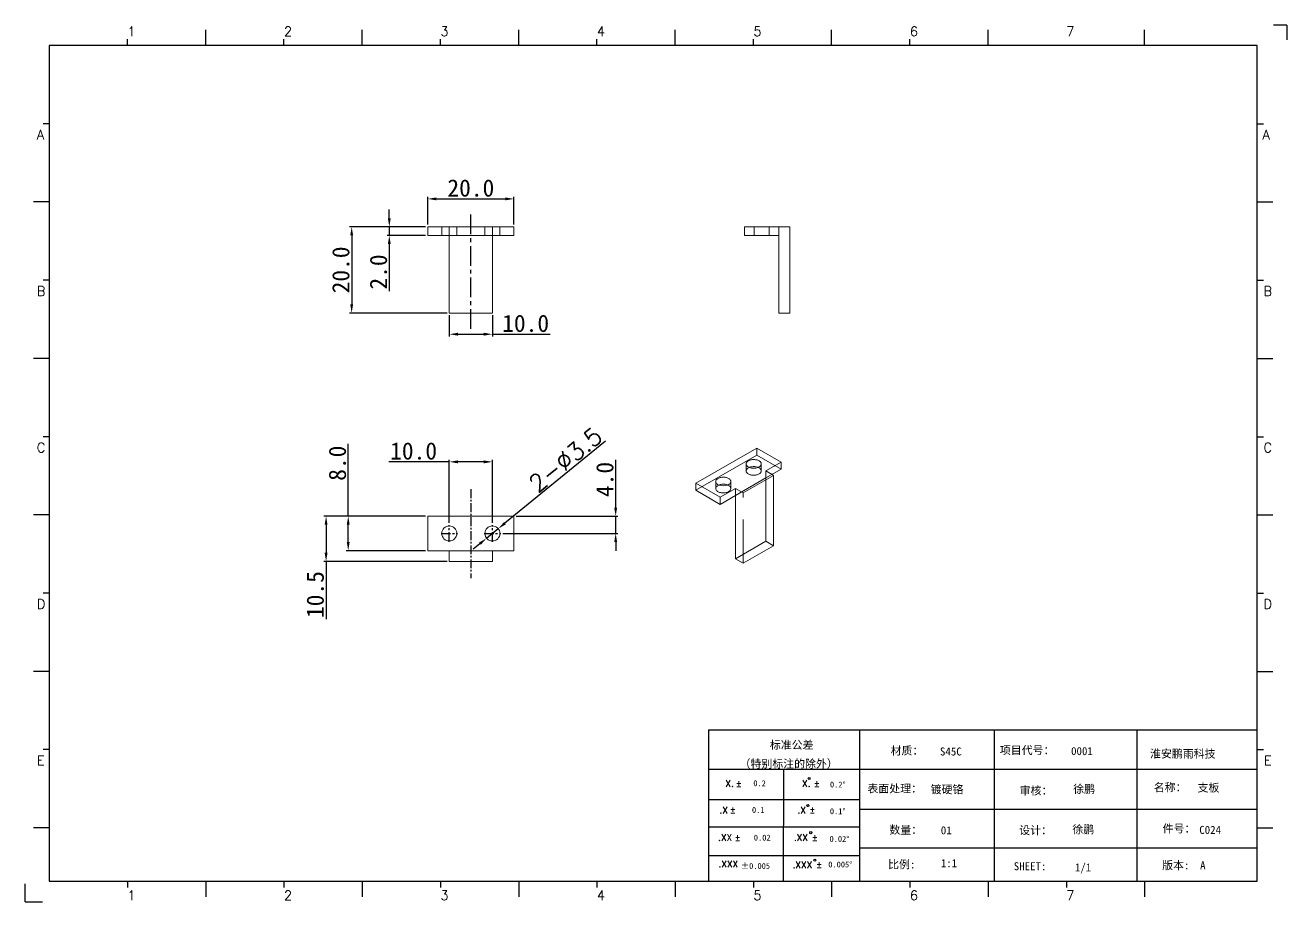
# Model space of a CAD drawing. Extents: x 83 to 30050, y -7164 to 695.
# Drawn here: x 15340 to 15632.7, y -1682.8 to -1479.4 of the extents above; entities that cross this region are included whole.
import ezdxf
from ezdxf.enums import TextEntityAlignment as Align

# ---------------------------------------------------------------- set-up
doc = ezdxf.new("R2010")
doc.units = 0
doc.header["$LTSCALE"] = 8
doc.header["$MEASUREMENT"] = 0
doc.header["$PDSIZE"] = 5
doc.linetypes.add('CENTER', pattern=[2, 1.25, -0.25, 0.25, -0.25])
doc.linetypes.add('HIDDEN', pattern=[1.905, 1.27, -0.635])
doc.layers.get('0').update_dxf_attribs({"linetype": 'CONTINUOUS'})
doc.layers.get('Defpoints').update_dxf_attribs({"linetype": 'CONTINUOUS'})
doc.layers.add('41', color=3, linetype='CONTINUOUS')
doc.layers.add('dim', color=82, linetype='CONTINUOUS', lineweight=9)
doc.styles.add('SIMPLEX', font='SIMPLEX')
doc.styles.get("Standard").update_dxf_attribs({"font": '', "height": 4})
doc.styles.get('Standard').set_extended_font_data('SimSun')
doc.dimstyles.new('ISO-25', dxfattribs={"dimtxt": 6, "dimasz": 2.5, "dimexe": 1.25, "dimexo": 0.625, "dimtad": 1, "dimdec": 1, "dimzin": 1, "dimdsep": 46, "dimtxsty": 'Standard', "dimcen": 2.5, "dimadec": 0, "dimazin": 0, "dimtm": 1e-09, "dimtfac": 1, "dimtdec": 1, "dimtmove": 0, "dimatfit": 3, "dimfxl": 1, "dimtolj": 1, "dimtzin": 0, "dimarcsym": 0})

# ---------------------------------------------------------------- blocks, each defined once
blk = doc.blocks.new('A$C0BB32EA6')
at = {"layer": '41'}
for p, q in [((90.21, 427.84), (90.21, 435.66)), ((168.4, 427.84), (168.4, 435.66)), ((168.4, 427.84), (168.4, 435.66)), ((168.4, 427.84), (168.4, 435.66)), ((246.58, 427.84), (246.58, 435.66)), ((246.58, 427.84), (246.58, 435.66)), ((324.77, 427.84), (324.77, 435.66)), ((402.96, 427.84), (402.96, 435.66)), ((481.15, 427.84), (481.15, 435.66)), ((559.34, 427.84), (559.34, 435.66)), ((51.11, 427.84), (51.11, 430.97)), ((129.3, 427.84), (129.3, 430.97)), ((129.3, 427.84), (129.3, 430.97)), ((129.3, 427.84), (129.3, 430.97)), ((207.49, 427.84), (207.49, 430.97)), ((207.49, 427.84), (207.49, 430.97)), ((285.68, 427.84), (285.68, 430.97)), ((363.87, 427.84), (363.87, 430.97)), ((442.06, 427.84), (442.06, 430.97)), ((615.63, 427.84), (12.02, 427.84)), ((12.02, 427.84), (12.02, 10.32)), ((615.63, 10.32), (615.63, 427.84)), ((12.02, 388.75), (8.89, 388.75)), ((615.63, 388.75), (618.76, 388.75)), ((12.02, 349.66), (4.2, 349.66)), ((615.63, 349.66), (623.45, 349.66)), ((12.02, 310.56), (8.89, 310.56)), ((615.63, 310.56), (618.76, 310.56)), ((12.02, 271.47), (4.2, 271.47)), ((615.63, 271.47), (623.45, 271.47)), ((12.02, 232.37), (8.89, 232.37)), ((615.63, 232.37), (618.76, 232.37)), ((12.02, 193.28), (4.2, 193.28)), ((615.63, 193.28), (623.45, 193.28)), ((12.02, 154.18), (8.89, 154.18)), ((615.63, 154.18), (618.76, 154.18)), ((12.02, 115.09), (4.2, 115.09)), ((615.63, 115.09), (623.45, 115.09)), ((341.34, 85.85), (615.63, 85.85)), ((341.34, 85.85), (341.34, 10.32)), ((416.87, 85.85), (416.87, 10.32)), ((484.16, 85.85), (484.16, 10.32)), ((555.4, 85.7), (555.4, 10.17)), ((12.02, 76), (8.89, 76)), ((615.63, 76), (618.76, 76)), ((615.63, 66.14), (341.34, 66.14)), ((378.86, 10.02), (379.1, 65.84)), ((341.34, 51.12), (416.87, 51.12)), ((615.63, 46.17), (416.87, 46.17)), ((12.02, 36.9), (4.2, 36.9)), ((341.34, 37.5), (401.12, 37.5)), ((341.34, 37.5), (416.87, 37.5)), ((615.63, 36.9), (623.45, 36.9)), ((615.63, 26.74), (416.87, 26.74)), ((341.34, 23.05), (401.87, 23.05)), ((341.34, 23.05), (401.87, 23.05)), ((341.34, 23.05), (401.87, 23.05)), ((341.34, 23.05), (401.87, 23.05)), ((341.34, 23.05), (401.87, 23.05)), ((341.34, 23.05), (416.87, 23.05)), ((12.02, 10.32), (615.63, 10.32)), ((51.11, 10.32), (51.11, 7.19)), ((90.21, 10.32), (90.21, 2.5)), ((129.3, 10.32), (129.3, 7.19)), ((168.4, 10.32), (168.4, 2.5)), ((207.49, 10.32), (207.49, 7.19)), ((246.58, 10.32), (246.58, 2.5)), ((285.68, 10.32), (285.68, 7.19)), ((324.77, 10.32), (324.77, 2.5)), ((326.34, 10.32), (401.87, 10.32)), ((363.87, 10.32), (363.87, 7.19)), ((402.96, 10.32), (402.96, 2.5)), ((442.06, 10.32), (442.06, 7.19)), ((481.15, 10.32), (481.15, 2.5)), ((520.24, 10.32), (520.24, 7.19)), ((559.34, 10.32), (559.34, 2.5))]:
    blk.add_line(p, q, dxfattribs=at)
at = {"layer": '41', "linetype": 'Continuous'}
for p, q in [((630.37, 437.94), (623.79, 437.94)), ((630.37, 437.94), (630.37, 430.59)), ((0, 0), (0, 8.98)), ((0, 0), (8.64, 0))]:
    blk.add_line(p, q, dxfattribs=at)
at = {"layer": '41'}
for centre in [(391.73, 61.61), (391.07, 48.04), (392.49, 34.54), (394.6, 20.83)]:
    blk.add_circle(centre, 0.516, dxfattribs=at)
at = {"layer": '41', "style": 'SIMPLEX'}
for s, height, p in [('1', 4.69, (51.11, 432.54)), ('2', 4.69, (129.3, 432.54)), ('3', 4.69, (207.49, 432.54)), ('4', 4.69, (285.68, 432.54)), ('5', 4.69, (363.87, 432.54)), ('6', 4.69, (442.06, 432.54)), ('7', 4.69, (520.24, 432.54)), ('A', 4.75, (5.76, 380.93)), ('A', 4.75, (618.27, 380.93)), ('B', 4.75, (5.76, 302.74)), ('B', 4.75, (618.72, 302.74)), ('C', 4.75, (5.76, 224.55)), ('C', 4.75, (618.72, 224.55)), ('D', 4.75, (5.76, 146.37)), ('D', 4.75, (618.72, 146.37)), ('E', 4.75, (5.76, 68.18)), ('E', 4.75, (618.95, 68.18)), ('X.', 3.284, (349.84, 57.49)), ('%%p', 3.284, (355.04, 57.36)), ('X.', 3.284, (388.21, 57.49)), ('%%p', 3.284, (394.07, 57.36)), ('.X', 3.284, (346.89, 44.16)), ('%%p', 3.284, (352.09, 44.33)), ('.X', 3.284, (385.9, 44.16)), ('%%p', 3.284, (391.76, 44.33)), ('.XX', 3.284, (346.2, 30.42)), ('%%p', 3.284, (354.44, 30.46)), ('.XX', 3.284, (384.11, 30.42)), ('%%p', 3.284, (393.01, 30.46)), ('.XXX', 3.284, (383.48, 16.83)), ('%%p', 3.284, (395.11, 16.95)), ('1', 4.69, (51.11, 0.87)), ('2', 4.69, (129.3, 0.87)), ('3', 4.69, (207.49, 0.87)), ('4', 4.69, (285.68, 0.87)), ('5', 4.69, (363.87, 0.87)), ('6', 4.69, (442.06, 0.87)), ('7', 4.69, (520.24, 0.87))]:
    blk.add_text(s, height=height, dxfattribs=at).set_placement(p)
at = {"layer": '41', "linetype": 'Continuous'}
for s, p in [('标准公差', (372.08, 76.36)), ('材质：', (432.42, 73.5)), ('项目代号：', (486.99, 73.71)), ('淮安鹏雨科技', (562.04, 71.96)), ('（特别标注的除外）', (356.94, 66.94)), ('表面处理：', (420.83, 54.55)), ('审核：', (496.9, 53.5)), ('名称：', (563.9, 55.18)), ('数量：', (431.79, 33.91)), ('设计：', (496.69, 33.7)), ('件号：', (568.32, 34.55)), ('比例:', (431.16, 16.65)), ('SHEET:', (493.95, 15.75)), ('1/1', (524.5, 15.18)), ('版本:', (568.11, 16.23))]:
    blk.add_text(s, height=4, dxfattribs=at).set_placement(p)
at = {"layer": '41'}
for s, p in [('0.2', (363.82, 57.75)), ('0.2%%D', (402.12, 57.11)), ('0.1', (363.14, 44.41)), ('0.1%%D', (402.07, 43.76)), ('0.02', (364.07, 30.58)), ('0.02%%D', (401.9, 29.93)), ('0.005%%D', (401.27, 17.16))]:
    blk.add_text(s, height=2.929, dxfattribs=at).set_placement(p)
at = {"layer": '41', "style": 'SIMPLEX'}
blk.add_text('.XXX', height=3.284, dxfattribs=at).set_placement((351.31, 18.87), align=Align.MIDDLE_CENTER)
at = {"layer": '41'}
blk.add_text('%%P0.005', height=2.929, dxfattribs=at).set_placement((364.87, 17.89), align=Align.MIDDLE_CENTER)
at = {"layer": '41', "linetype": 'Continuous'}
for tag, p in [('材质', (457.07, 73.08)), ('代号', (522.6, 73.29)), ('表面处理', (452.44, 54.13)), ('审核', (523.65, 54.34)), ('名称', (585.81, 54.97)), ('数量', (457.5, 33.7)), ('设计', (523.23, 34.13)), ('件号', (586.65, 33.91)), ('比例', (457.5, 17.28)), ('版本', (587.08, 16.23))]:
    blk.add_attdef(tag, p, '', height=4, dxfattribs=at)
blk = doc.blocks.new('*D507')
at = {"layer": 'Defpoints', "color": 0}
for p in [(15453.36, -1519.68), (15433.36, -1526.16), (15453.36, -1526.16)]:
    blk.add_point(p, dxfattribs=at)
at = {"layer": 'dim', "color": 0, "lineweight": -2}
for p, q in [((15433.36, -1525.66), (15433.36, -1519.18)), ((15453.36, -1525.66), (15453.36, -1519.18)), ((15435.36, -1519.68), (15451.36, -1519.68))]:
    blk.add_line(p, q, dxfattribs=at)
at = {"layer": 'dim', "color": 0}
for points in [[(15435.36, -1519.34), (15435.36, -1520.01), (15433.36, -1519.68)], [(15451.36, -1519.34), (15451.36, -1520.01), (15453.36, -1519.68)]]:
    blk.add_solid(points, dxfattribs=at)
at = {"layer": 'dim', "color": 0, "insert": (15443.36, -1517.18), "char_height": 4, "attachment_point": 5}
blk.add_mtext('\\A1;20.0', dxfattribs=at)
blk = doc.blocks.new('*D508')
at = {"layer": 'Defpoints', "color": 0}
for p in [(15438.36, -1546.16), (15448.36, -1546.16), (15448.36, -1551.08)]:
    blk.add_point(p, dxfattribs=at)
at = {"layer": 'dim', "color": 0, "lineweight": -2}
for p, q in [((15438.36, -1546.66), (15438.36, -1551.58)), ((15448.36, -1546.66), (15448.36, -1551.58)), ((15440.36, -1551.08), (15446.36, -1551.08)), ((15448.36, -1551.08), (15461.8, -1551.08))]:
    blk.add_line(p, q, dxfattribs=at)
at = {"layer": 'dim', "color": 0}
for points in [[(15440.36, -1550.74), (15440.36, -1551.41), (15438.36, -1551.08)], [(15446.36, -1550.74), (15446.36, -1551.41), (15448.36, -1551.08)]]:
    blk.add_solid(points, dxfattribs=at)
at = {"layer": 'dim', "color": 0, "insert": (15456.08, -1548.58), "char_height": 4, "attachment_point": 5}
blk.add_mtext('\\A1;10.0', dxfattribs=at)
blk = doc.blocks.new('*D509')
at = {"layer": 'Defpoints', "color": 0}
for p in [(15433.36, -1526.16), (15424.44, -1528.16), (15433.36, -1528.16)]:
    blk.add_point(p, dxfattribs=at)
at = {"layer": 'dim', "color": 0, "lineweight": -2}
for p, q in [((15424.44, -1524.16), (15424.44, -1522.16)), ((15432.86, -1526.16), (15423.94, -1526.16)), ((15424.44, -1526.16), (15424.44, -1528.16)), ((15432.86, -1528.16), (15423.94, -1528.16)), ((15424.44, -1530.16), (15424.44, -1541.12))]:
    blk.add_line(p, q, dxfattribs=at)
at = {"layer": 'dim', "color": 0}
for points in [[(15424.1, -1524.16), (15424.77, -1524.16), (15424.44, -1526.16)], [(15424.1, -1530.16), (15424.77, -1530.16), (15424.44, -1528.16)]]:
    blk.add_solid(points, dxfattribs=at)
at = {"layer": 'dim', "color": 0, "insert": (15421.94, -1536.64), "char_height": 4, "attachment_point": 5, "rotation": 90}
blk.add_mtext('\\A1;2.0', dxfattribs=at)
blk = doc.blocks.new('*D510')
at = {"layer": 'Defpoints', "color": 0}
for p in [(15433.36, -1526.16), (15415.71, -1546.16), (15438.36, -1546.16)]:
    blk.add_point(p, dxfattribs=at)
at = {"layer": 'dim', "color": 0, "lineweight": -2}
for p, q in [((15432.86, -1526.16), (15415.21, -1526.16)), ((15415.71, -1528.16), (15415.71, -1544.16)), ((15437.86, -1546.16), (15415.21, -1546.16))]:
    blk.add_line(p, q, dxfattribs=at)
at = {"layer": 'dim', "color": 0}
for points in [[(15415.38, -1528.16), (15416.04, -1528.16), (15415.71, -1526.16)], [(15415.38, -1544.16), (15416.04, -1544.16), (15415.71, -1546.16)]]:
    blk.add_solid(points, dxfattribs=at)
at = {"layer": 'dim', "color": 0, "insert": (15413.21, -1536.16), "char_height": 4, "attachment_point": 5, "rotation": 90}
blk.add_mtext('\\A1;20.0', dxfattribs=at)
blk = doc.blocks.new('*D511')
at = {"layer": 'Defpoints', "color": 0}
for p in [(15449.72, -1596.19), (15447.01, -1598.41)]:
    blk.add_point(p, dxfattribs=at)
at = {"layer": 'dim', "color": 0, "lineweight": -2}
for p, q in [((15474.58, -1575.87), (15451.26, -1594.93)), ((15447.01, -1598.41), (15449.72, -1596.19)), ((15445.46, -1599.68), (15443.91, -1600.94))]:
    blk.add_line(p, q, dxfattribs=at)
at = {"layer": 'dim', "color": 0}
for points in [[(15451.05, -1594.67), (15451.47, -1595.19), (15449.72, -1596.19)], [(15445.25, -1599.42), (15445.67, -1599.93), (15447.01, -1598.41)]]:
    blk.add_solid(points, dxfattribs=at)
at = {"layer": 'dim', "color": 0, "insert": (15463.94, -1581.34), "char_height": 4, "attachment_point": 5, "rotation": 39.2701}
blk.add_mtext('\\A1;{\\Ftxt,bigfont|c134; 2-∅3.5}', dxfattribs=at)
blk = doc.blocks.new('*D512')
at = {"layer": 'Defpoints', "color": 0}
for p in [(15448.36, -1580.69), (15438.36, -1595.38), (15448.36, -1595.38)]:
    blk.add_point(p, dxfattribs=at)
at = {"layer": 'dim', "color": 0, "lineweight": -2}
for p, q in [((15438.36, -1580.69), (15424.36, -1580.69)), ((15438.36, -1594.88), (15438.36, -1580.19)), ((15446.36, -1580.69), (15440.36, -1580.69)), ((15448.36, -1594.88), (15448.36, -1580.19))]:
    blk.add_line(p, q, dxfattribs=at)
at = {"layer": 'dim', "color": 0}
for points in [[(15440.36, -1580.36), (15440.36, -1581.03), (15438.36, -1580.69)], [(15446.36, -1580.36), (15446.36, -1581.03), (15448.36, -1580.69)]]:
    blk.add_solid(points, dxfattribs=at)
at = {"layer": 'dim', "color": 0, "insert": (15430.08, -1578.19), "char_height": 4, "attachment_point": 5}
blk.add_mtext('\\A1;10.0', dxfattribs=at)
blk = doc.blocks.new('*D513')
at = {"layer": 'Defpoints', "color": 0}
for p in [(15453.36, -1593.3), (15476.97, -1593.3), (15450.29, -1597.3)]:
    blk.add_point(p, dxfattribs=at)
at = {"layer": 'dim', "color": 0, "lineweight": -2}
for p, q in [((15476.97, -1591.3), (15476.97, -1580.26)), ((15453.86, -1593.3), (15477.47, -1593.3)), ((15476.97, -1597.3), (15476.97, -1593.3)), ((15450.79, -1597.3), (15477.47, -1597.3)), ((15476.97, -1599.3), (15476.97, -1601.3))]:
    blk.add_line(p, q, dxfattribs=at)
at = {"layer": 'dim', "color": 0}
for points in [[(15476.63, -1591.3), (15477.3, -1591.3), (15476.97, -1593.3)], [(15476.63, -1599.3), (15477.3, -1599.3), (15476.97, -1597.3)]]:
    blk.add_solid(points, dxfattribs=at)
at = {"layer": 'dim', "color": 0, "insert": (15474.47, -1584.78), "char_height": 4, "attachment_point": 5, "rotation": 90}
blk.add_mtext('\\A1;4.0', dxfattribs=at)
blk = doc.blocks.new('*D514')
at = {"layer": 'Defpoints', "color": 0}
for p in [(15433.36, -1593.3), (15409.77, -1603.8), (15438.36, -1603.8)]:
    blk.add_point(p, dxfattribs=at)
at = {"layer": 'dim', "color": 0, "lineweight": -2}
for p, q in [((15432.86, -1593.3), (15409.27, -1593.3)), ((15409.77, -1595.3), (15409.77, -1601.8)), ((15437.86, -1603.8), (15409.27, -1603.8)), ((15409.77, -1603.8), (15409.77, -1617.18))]:
    blk.add_line(p, q, dxfattribs=at)
at = {"layer": 'dim', "color": 0}
for points in [[(15409.44, -1595.3), (15410.11, -1595.3), (15409.77, -1593.3)], [(15409.44, -1601.8), (15410.11, -1601.8), (15409.77, -1603.8)]]:
    blk.add_solid(points, dxfattribs=at)
at = {"layer": 'dim', "color": 0, "insert": (15407.27, -1611.49), "char_height": 4, "attachment_point": 5, "rotation": 90}
blk.add_mtext('\\A1;10.5', dxfattribs=at)
blk = doc.blocks.new('*D515')
at = {"layer": 'Defpoints', "color": 0}
for p in [(15433.36, -1593.3), (15414.91, -1601.3), (15433.36, -1601.3)]:
    blk.add_point(p, dxfattribs=at)
at = {"layer": 'dim', "color": 0, "lineweight": -2}
for p, q in [((15414.91, -1593.3), (15414.91, -1576.51)), ((15432.86, -1593.3), (15414.41, -1593.3)), ((15414.91, -1599.3), (15414.91, -1595.3)), ((15432.86, -1601.3), (15414.41, -1601.3))]:
    blk.add_line(p, q, dxfattribs=at)
at = {"layer": 'dim', "color": 0}
for points in [[(15414.57, -1595.3), (15415.24, -1595.3), (15414.91, -1593.3)], [(15414.57, -1599.3), (15415.24, -1599.3), (15414.91, -1601.3)]]:
    blk.add_solid(points, dxfattribs=at)
at = {"layer": 'dim', "color": 0, "insert": (15412.41, -1581.01), "char_height": 4, "attachment_point": 5, "rotation": 90}
blk.add_mtext('\\A1;8.0', dxfattribs=at)

msp = doc.modelspace()

# ---------------------------------------------------------------- linework, layer by layer
at = {"color": 1, "linetype": 'CENTER', "ltscale": 0.4572}
msp.add_line((15443.361, -1549.818), (15443.361, -1522.566), dxfattribs=at)
at = {"color": 7, "linetype": 'Continuous', "lineweight": 15}
for p, q in [((15433.361, -1526.163), (15433.361, -1528.163)), ((15453.361, -1526.163), (15433.361, -1526.163)), ((15453.361, -1526.163), (15453.361, -1528.163)), ((15506.845, -1526.163), (15506.845, -1528.163)), ((15514.845, -1526.163), (15506.845, -1526.163)), ((15514.845, -1526.163), (15514.845, -1528.163)), ((15514.845, -1526.163), (15517.345, -1526.163)), ((15517.345, -1546.163), (15517.345, -1526.163)), ((15453.361, -1528.163), (15433.361, -1528.163)), ((15438.361, -1546.163), (15438.361, -1528.163)), ((15448.361, -1546.163), (15448.361, -1528.163)), ((15514.845, -1528.163), (15506.845, -1528.163)), ((15514.845, -1546.163), (15514.845, -1528.163)), ((15448.361, -1546.163), (15438.361, -1546.163)), ((15517.345, -1546.163), (15514.845, -1546.163)), ((15509.715, -1577.494), (15495.572, -1585.658)), ((15509.715, -1577.494), (15509.715, -1579.127)), ((15515.371, -1580.76), (15509.715, -1577.494)), ((15509.715, -1579.127), (15495.572, -1587.292)), ((15515.371, -1582.393), (15509.715, -1579.127)), ((15515.371, -1580.76), (15515.371, -1582.393)), ((15511.836, -1584.434), (15515.371, -1582.393)), ((15513.25, -1583.618), (15513.604, -1583.822)), ((15495.572, -1585.658), (15495.572, -1587.292)), ((15511.836, -1584.434), (15504.765, -1588.516)), ((15511.836, -1599.132), (15511.836, -1584.434)), ((15513.604, -1600.152), (15513.604, -1583.822)), ((15495.572, -1587.292), (15501.229, -1590.557)), ((15501.229, -1590.557), (15504.765, -1588.516)), ((15504.765, -1603.214), (15504.765, -1588.516)), ((15433.361, -1593.302), (15433.361, -1601.302)), ((15453.361, -1593.302), (15433.361, -1593.302)), ((15453.361, -1601.302), (15453.361, -1593.302)), ((15511.836, -1599.132), (15504.765, -1603.214)), ((15513.604, -1600.152), (15506.533, -1604.234)), ((15513.604, -1600.152), (15511.836, -1599.132)), ((15433.361, -1601.302), (15438.361, -1601.302)), ((15448.361, -1601.302), (15438.361, -1601.302)), ((15438.361, -1603.802), (15438.361, -1601.302)), ((15448.361, -1603.802), (15438.361, -1603.802)), ((15448.361, -1603.802), (15448.361, -1601.302)), ((15448.361, -1601.302), (15453.361, -1601.302)), ((15506.533, -1604.234), (15504.765, -1603.214))]:
    msp.add_line(p, q, dxfattribs=at)
at = {"color": 7, "linetype": 'HIDDEN', "lineweight": 0}
for p, q in [((15436.611, -1526.163), (15436.611, -1528.163)), ((15438.361, -1528.163), (15438.361, -1526.163)), ((15440.111, -1528.163), (15440.111, -1526.163)), ((15446.611, -1526.163), (15446.611, -1528.163)), ((15448.361, -1526.163), (15448.361, -1528.163)), ((15450.111, -1528.163), (15450.111, -1526.163)), ((15509.095, -1526.163), (15509.095, -1528.163)), ((15512.595, -1528.163), (15512.595, -1526.163)), ((15511.836, -1582.801), (15515.371, -1580.76)), ((15507.257, -1581.168), (15507.257, -1582.801)), ((15510.757, -1582.801), (15510.757, -1581.168)), ((15511.836, -1582.801), (15511.836, -1584.434)), ((15511.836, -1582.801), (15513.25, -1583.618)), ((15495.572, -1585.658), (15501.229, -1588.924)), ((15500.186, -1585.25), (15500.186, -1586.883)), ((15503.686, -1586.883), (15503.686, -1585.25)), ((15513.604, -1583.822), (15506.533, -1587.904)), ((15501.229, -1588.924), (15504.765, -1586.883)), ((15501.229, -1588.924), (15501.229, -1590.557)), ((15506.533, -1587.904), (15504.765, -1586.883)), ((15504.765, -1588.516), (15504.765, -1586.883)), ((15506.533, -1604.234), (15506.533, -1587.904))]:
    msp.add_line(p, q, dxfattribs=at)
at = {"color": 1, "linetype": 'CENTER', "ltscale": 0.2032}
msp.add_line((15443.361, -1587.06), (15443.361, -1607.645), dxfattribs=at)
at = {"color": 1, "linetype": 'CENTER', "ltscale": 0.22225}
for p, q in [((15438.361, -1599.227), (15438.361, -1595.377)), ((15448.361, -1599.227), (15448.361, -1595.377)), ((15436.436, -1597.302), (15440.286, -1597.302)), ((15446.436, -1597.302), (15450.286, -1597.302))]:
    msp.add_line(p, q, dxfattribs=at)
at = {"color": 7, "linetype": 'HIDDEN', "lineweight": 0, "flags": 128}
for points in [[(15510.245, -1580.454), (15510.101, -1580.38), (15509.944, -1580.315), (15509.776, -1580.261), (15509.598, -1580.217), (15509.414, -1580.186), (15509.224, -1580.166), (15509.032, -1580.158), (15508.839, -1580.163), (15508.648, -1580.179), (15508.462, -1580.208), (15508.282, -1580.249), (15508.112, -1580.3), (15507.952, -1580.363), (15507.805, -1580.434), (15507.672, -1580.515), (15507.556, -1580.604), (15507.457, -1580.7), (15507.377, -1580.801), (15507.317, -1580.907), (15507.277, -1581.016), (15507.259, -1581.126), (15507.262, -1581.238), (15507.285, -1581.348), (15507.33, -1581.456), (15507.395, -1581.561), (15507.48, -1581.661), (15507.583, -1581.755), (15507.704, -1581.842), (15507.84, -1581.921), (15507.977, -1581.985)], [(15510.038, -1581.985), (15510.138, -1581.939), (15510.278, -1581.863), (15510.403, -1581.778), (15510.511, -1581.685), (15510.6, -1581.587), (15510.67, -1581.483), (15510.72, -1581.376), (15510.749, -1581.266), (15510.757, -1581.154), (15510.744, -1581.043), (15510.71, -1580.934), (15510.655, -1580.827), (15510.58, -1580.725), (15510.486, -1580.627), (15510.373, -1580.537), (15510.245, -1580.454)], [(15503.174, -1584.536), (15503.03, -1584.462), (15502.873, -1584.397), (15502.705, -1584.343), (15502.527, -1584.299), (15502.343, -1584.268), (15502.153, -1584.248), (15501.96, -1584.24), (15501.768, -1584.245), (15501.577, -1584.262), (15501.391, -1584.29), (15501.211, -1584.331), (15501.041, -1584.382), (15500.881, -1584.445), (15500.733, -1584.517), (15500.601, -1584.597), (15500.485, -1584.686), (15500.386, -1584.782), (15500.306, -1584.883), (15500.246, -1584.989), (15500.206, -1585.098), (15500.188, -1585.209), (15500.19, -1585.32), (15500.214, -1585.43), (15500.259, -1585.539), (15500.324, -1585.643), (15500.409, -1585.743), (15500.512, -1585.837), (15500.633, -1585.924), (15500.769, -1586.003), (15500.906, -1586.067)], [(15502.967, -1586.067), (15503.067, -1586.021), (15503.207, -1585.945), (15503.332, -1585.86), (15503.44, -1585.767), (15503.529, -1585.669), (15503.599, -1585.565), (15503.649, -1585.458), (15503.678, -1585.348), (15503.686, -1585.236), (15503.673, -1585.125), (15503.639, -1585.016), (15503.584, -1584.909), (15503.509, -1584.807), (15503.414, -1584.709), (15503.302, -1584.619), (15503.174, -1584.536)]]:
    msp.add_lwpolyline(points, dxfattribs=at)
at = {"color": 7, "linetype": 'Continuous', "lineweight": 15, "flags": 128}
for points in [[(15510.245, -1582.087), (15510.101, -1582.013), (15509.944, -1581.948), (15509.776, -1581.894), (15509.598, -1581.85), (15509.414, -1581.819), (15509.224, -1581.799), (15509.032, -1581.791), (15508.839, -1581.796), (15508.648, -1581.813), (15508.462, -1581.841), (15508.282, -1581.882), (15508.112, -1581.933), (15507.952, -1581.996), (15507.805, -1582.068), (15507.672, -1582.148), (15507.556, -1582.237), (15507.457, -1582.333), (15507.377, -1582.434), (15507.317, -1582.54), (15507.277, -1582.649), (15507.259, -1582.76), (15507.262, -1582.871), (15507.285, -1582.981), (15507.33, -1583.09), (15507.395, -1583.194), (15507.48, -1583.294), (15507.583, -1583.388), (15507.704, -1583.475), (15507.84, -1583.554), (15507.991, -1583.624), (15508.153, -1583.683), (15508.327, -1583.732), (15508.508, -1583.77), (15508.696, -1583.795), (15508.887, -1583.809), (15509.08, -1583.811), (15509.272, -1583.8), (15509.46, -1583.777), (15509.644, -1583.742), (15509.819, -1583.696), (15509.985, -1583.639), (15510.138, -1583.572), (15510.278, -1583.496), (15510.403, -1583.411), (15510.511, -1583.318), (15510.6, -1583.22), (15510.67, -1583.116), (15510.72, -1583.009), (15510.749, -1582.899), (15510.757, -1582.787), (15510.744, -1582.676), (15510.71, -1582.567), (15510.655, -1582.46), (15510.58, -1582.358), (15510.486, -1582.26), (15510.373, -1582.17), (15510.245, -1582.087)], [(15503.174, -1586.169), (15503.03, -1586.095), (15502.873, -1586.03), (15502.705, -1585.976), (15502.527, -1585.932), (15502.343, -1585.901), (15502.153, -1585.881), (15501.96, -1585.873), (15501.768, -1585.878), (15501.577, -1585.895), (15501.391, -1585.923), (15501.211, -1585.964), (15501.041, -1586.015), (15500.881, -1586.078), (15500.733, -1586.15), (15500.601, -1586.23), (15500.485, -1586.319), (15500.386, -1586.415), (15500.306, -1586.516), (15500.246, -1586.622), (15500.206, -1586.731), (15500.188, -1586.842), (15500.19, -1586.953), (15500.214, -1587.063), (15500.259, -1587.172), (15500.324, -1587.276), (15500.409, -1587.376), (15500.512, -1587.47), (15500.633, -1587.557), (15500.769, -1587.636), (15500.919, -1587.706), (15501.082, -1587.765), (15501.256, -1587.814), (15501.437, -1587.852), (15501.625, -1587.877), (15501.816, -1587.891), (15502.009, -1587.893), (15502.201, -1587.882), (15502.389, -1587.859), (15502.572, -1587.824), (15502.748, -1587.778), (15502.914, -1587.721), (15503.067, -1587.654), (15503.207, -1587.578), (15503.332, -1587.493), (15503.44, -1587.4), (15503.529, -1587.302), (15503.599, -1587.198), (15503.649, -1587.091), (15503.678, -1586.981), (15503.686, -1586.869), (15503.673, -1586.758), (15503.639, -1586.649), (15503.584, -1586.542), (15503.509, -1586.44), (15503.414, -1586.343), (15503.302, -1586.252), (15503.174, -1586.169)]]:
    msp.add_lwpolyline(points, dxfattribs=at)
at = {"color": 7, "linetype": 'Continuous', "lineweight": 15}
for centre in [(15438.361, -1597.302), (15448.361, -1597.302)]:
    msp.add_circle(centre, 1.75, dxfattribs=at)
for centre in [(15509.007, -1579.391), (15501.936, -1583.473)]:
    msp.add_arc(centre, 2.791, 248.33511, 291.66489, dxfattribs=at)

# ---------------------------------------------------------------- block references
at = {"layer": '41', "linetype": 'Continuous', "xscale": 0.46438023167957, "yscale": 0.4643802316800247, "zscale": 0.46438023168}
msp.add_blockref('A$C0BB32EA6', (15339.958, -1682.761), dxfattribs=at).add_auto_attribs({'版本': 'A', '件号': 'C024', '名称': '支板', '设计': '徐鹏', '审核': '徐鹏', '代号': '0001', '比例': '1:1', '数量': '01', '表面处理': '镀硬铬', '材质': 'S45C'})

# ---------------------------------------------------------------- dimensions: what is measured, and where the dimension line sits
at = {"layer": 'dim'}
for base, p1, p2, picture, middle in [((15453.361, -1519.678), (15433.361, -1526.163), (15453.361, -1526.163), '*D507', (15443.361, -1517.178)), ((15448.361, -1551.075), (15438.361, -1546.163), (15448.361, -1546.163), '*D508', (15456.083, -1548.576))]:
    dim = msp.add_linear_dim(base=base, p1=p1, p2=p2, dimstyle='ISO-25', override={"dimtxt": 2.5, "dimasz": 2, "dimexe": 0.49975, "dimexo": 0.49975, "dimgap": 0.49975}, dxfattribs=at)
    dim.commit()
    dim.dimension.update_dxf_attribs({"geometry": picture, "text_midpoint": middle})
for base, p1, p2, picture, middle in [((15424.437, -1528.163), (15433.361, -1526.163), (15433.361, -1528.163), '*D509', (15421.937, -1536.64)), ((15415.709, -1546.163), (15433.361, -1526.163), (15438.361, -1546.163), '*D510', (15413.209, -1536.163)), ((15476.968, -1593.302), (15450.286, -1597.302), (15453.361, -1593.302), '*D513', (15474.468, -1584.78)), ((15409.775, -1603.802), (15433.361, -1593.302), (15438.361, -1603.802), '*D514', (15407.275, -1611.491))]:
    dim = msp.add_linear_dim(base=base, p1=p1, p2=p2, angle=90, dimstyle='ISO-25', override={"dimtxt": 2.5, "dimasz": 2, "dimexe": 0.49975, "dimexo": 0.49975, "dimgap": 0.49975}, dxfattribs=at)
    dim.commit()
    dim.dimension.update_dxf_attribs({"geometry": picture, "text_midpoint": middle})
dim = msp.add_diameter_dim_2p(p1=(15447.006, -1598.41), p2=(15449.716, -1596.195), text='{\\Ftxt,bigfont|c134; 2-<>}', dimstyle='ISO-25', override={"dimtxt": 2.5, "dimasz": 2, "dimexe": 0.49975, "dimexo": 0.49975, "dimgap": 0.49975}, dxfattribs=at)
dim.commit()
dim.dimension.update_dxf_attribs({"geometry": '*D511', "text_midpoint": (15465.52, -1583.273), "dimtype": 163})
dim = msp.add_linear_dim(base=(15414.906, -1601.302), p1=(15433.361, -1593.302), p2=(15433.361, -1601.302), angle=90, dimstyle='ISO-25', override={"dimtxt": 2.5, "dimasz": 2, "dimexe": 0.49975, "dimexo": 0.49975, "dimgap": 0.49975}, dxfattribs=at)
dim.commit()
dim.dimension.update_dxf_attribs({"geometry": '*D515', "text_midpoint": (15414.906, -1581.011), "dimtype": 160})
dim = msp.add_linear_dim(base=(15448.361, -1580.693), p1=(15438.361, -1595.377), p2=(15448.361, -1595.377), dimstyle='ISO-25', override={"dimtxt": 2.5, "dimasz": 2, "dimexe": 0.49975, "dimexo": 0.49975, "dimgap": 0.49975}, dxfattribs=at)
dim.commit()
dim.dimension.update_dxf_attribs({"geometry": '*D512', "text_midpoint": (15430.077, -1580.693), "dimtype": 160})

doc.saveas('drawing.dxf')
